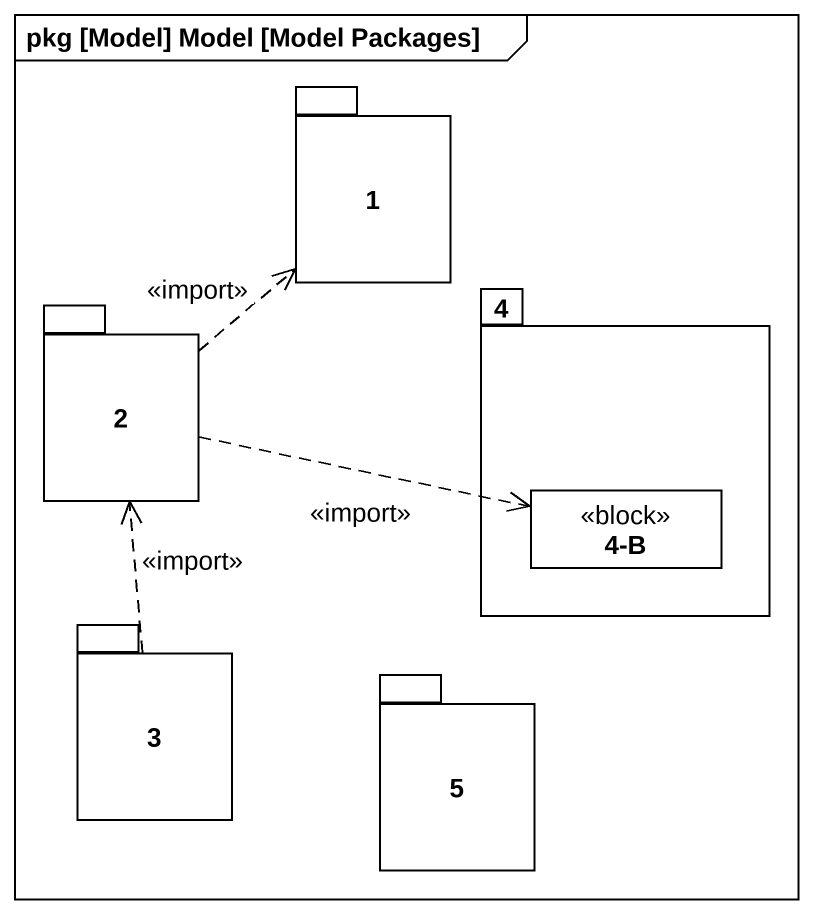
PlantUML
@startuml
mainframe pkg [Model] Model [Model Packages]
hide circle
hide empty members
package "1" as p1 {
}
package "2" as p2 {
}
package "4" as p4 {
  class "4-B" as c4_B <<block>>
}
package "3" as p3 {
}
package "5" as p5 {
}
p2 .up.> p1 : <<import>>
p2 .right.> c4_B : <<import>>
p3 .up.> p2 : <<import>>
@enduml
